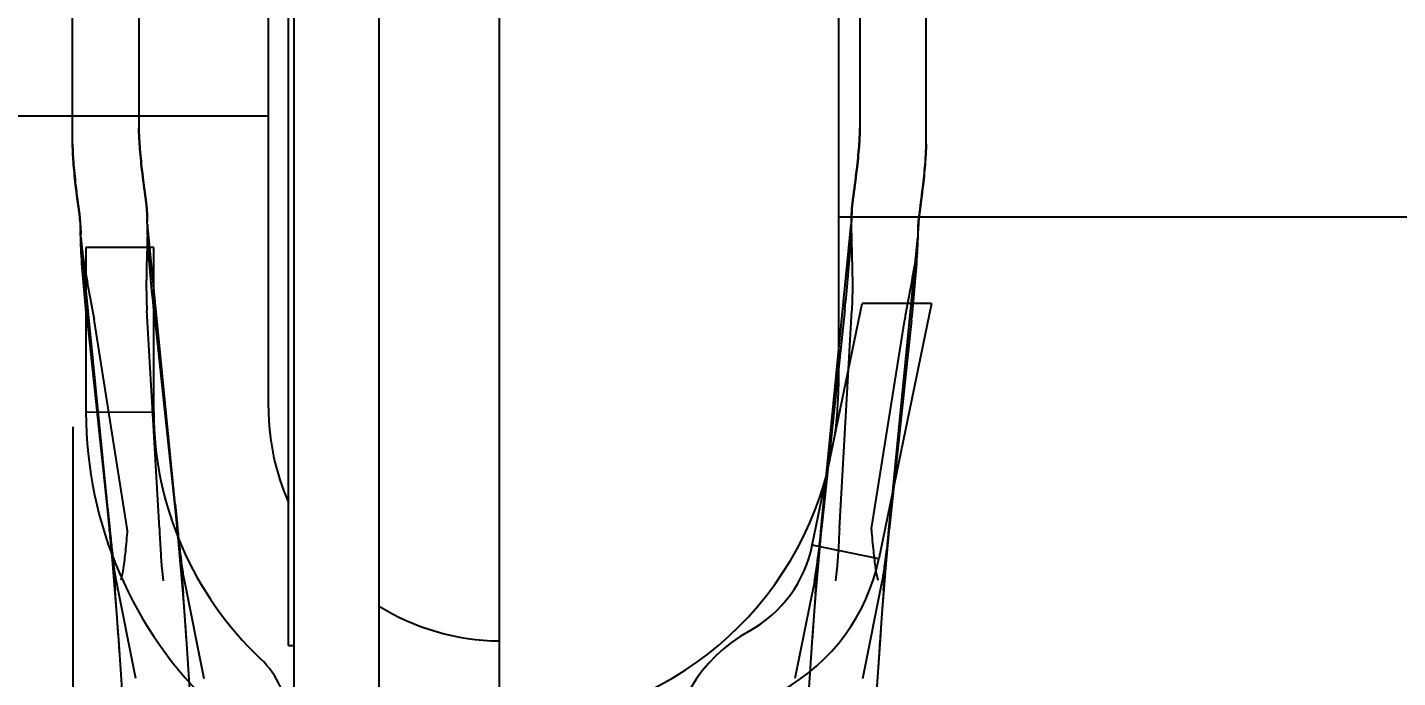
# Model space of a CAD drawing. Header units: millimetres. Extents: x 395 to 3386, y 0 to 2798.
# Drawn here: x 813.75 to 846.06, y 1956.58 to 1971.92 of the extents above; entities that cross this region are included whole.
import ezdxf

# ---------------------------------------------------------------- set-up
doc = ezdxf.new("R2010")
doc.units = ezdxf.units.MM
doc.header["$LTSCALE"] = 217.8
doc.header["$PDMODE"] = 3
doc.header["$PDSIZE"] = 8
doc.linetypes.add('DOT', pattern=[0.2, 0.1, -0.1])
doc.layers.get('0').update_dxf_attribs({"linetype": 'CONTINUOUS'})
doc.layers.get('Defpoints').update_dxf_attribs({"linetype": 'CONTINUOUS'})
doc.layers.add('02___PRT_ALL_AXES', color=7, linetype='CONTINUOUS')
doc.layers.add('MIXEDCOLOR', color=7, linetype='CONTINUOUS')
doc.styles.get("Standard").update_dxf_attribs({"font": 'taile.ttf'})
doc.dimstyles.new('DIMSTYLE_1', dxfattribs={"dimtxt": 23.333333, "dimasz": 23.333333, "dimexe": 1.5, "dimexo": 1, "dimgap": 0.875, "dimtad": 1, "dimdsep": 46, "dimtxsty": 'Standard', "dimblk": '_FILLED', "dimblk1": '_FILLED', "dimblk2": '_FILLED', "dimcen": 0.09, "dimazin": 2, "dimtp": 0.01, "dimtm": 0.01, "dimtfac": 1, "dimtofl": 0, "dimtmove": 0, "dimatfit": 3, "dimldrblk": '_FILLED', "dimfxl": 1, "dimtolj": 1, "dimarcsym": 0})

# ---------------------------------------------------------------- blocks, each defined once
blk = doc.blocks.new('_FILLED')
at = {"color": 0, "linetype": 'ByBlock'}
blk.add_solid([(0, 0), (-1, 0.2143), (-1, -0.2143)], dxfattribs=at)
blk = doc.blocks.new('*D113')
at = {"color": 0, "linetype": 'Continuous', "lineweight": -2}
for p, q in [((1525.614, 2046.239), (1525.614, 1644.014)), ((814.815, 1962.498), (814.815, 1644.014)), ((1502.28, 1645.514), (838.148, 1645.514))]:
    blk.add_line(p, q, dxfattribs=at)
at = {"layer": 'Defpoints', "color": 0}
for p in [(1525.614, 2047.239), (814.815, 1963.498), (814.815, 1645.514)]:
    blk.add_point(p, dxfattribs=at)
at = {"color": 0, "linetype": 'ByBlock', "lineweight": -2, "xscale": 23.3333333333, "yscale": 23.3333333333, "zscale": 23.3333333333, "rotation": 180}
blk.add_blockref('_FILLED', (814.815, 1645.514), dxfattribs=at)
at = {"color": 0, "linetype": 'ByBlock', "lineweight": -2, "xscale": 23.3333333333, "yscale": 23.3333333333, "zscale": 23.3333333333}
blk.add_blockref('_FILLED', (1525.614, 1645.514), dxfattribs=at)
at = {"color": 0, "insert": (1170.057, 1677.5), "char_height": 23.3333, "attachment_point": 2, "line_spacing_factor": 0.9}
blk.add_mtext('\\A1;710', dxfattribs=at)

msp = doc.modelspace()

# ---------------------------------------------------------------- linework, layer by layer
at = {"linetype": 'Continuous'}
for p, q in [((824.8729, 2062.8376), (824.8729, 1955.4461)), ((832.8729, 2062.84), (832.8729, 1963.4461)), ((819.4322, 1962.9461), (819.4322, 2053.836)), ((819.908, 1957.3361), (819.8792, 2053.8361)), ((850.8711, 1967.4461), (832.8703, 1967.4461)), ((815.1271, 1966.7262), (815.1271, 1962.8443)), ((816.7271, 1966.7262), (815.1271, 1966.7262)), ((816.7271, 1962.8462), (816.7271, 1966.7262)), ((832.257, 1959.7061), (833.4306, 1965.4029)), ((835.0642, 1965.4033), (833.4306, 1965.4029)), ((835.0642, 1965.4033), (833.8246, 1959.3855)), ((815.1271, 1962.8444), (816.7271, 1962.8463)), ((815.7776, 1959.1957), (815.7632, 1959.408)), ((815.7643, 1959.3995), (815.7776, 1959.1957)), ((833.8245, 1959.3853), (832.257, 1959.706)), ((832.3713, 1959.1147), (832.3917, 1959.4155)), ((832.3901, 1959.4031), (832.3713, 1959.1147)), ((833.99, 1959.3994), (833.9767, 1959.1956)), ((833.9888, 1959.3743), (833.9911, 1959.4079)), ((833.9767, 1959.1956), (833.9888, 1959.3743)), ((819.908, 1957.3361), (820.0322, 1957.3361))]:
    msp.add_line(p, q, dxfattribs=at)
at = {"linetype": 'DOT'}
msp.add_line((712.0238, 1969.8039), (819.4322, 1969.836), dxfattribs=at)
at = {"linetype": 'Continuous'}
for centre, radius, start, end in [((824.8729, 1963.4461), 8, 352.18006, 0), ((824.9322, 1962.9461), 5.5, 180, 203.97781), ((824.7542, 1962.8662), 9.6271, 180.13054, 226.68106), ((824.7542, 1962.8662), 8.0271, 180.14295, 226.68118), ((824.8729, 1963.4461), 8, 270, 345.86862), ((814.4594, 1959.2376), 1.3149, 7.07311, 7.44812), ((829.3169, 1960.3024), 3, 298.90781, 348.53588), ((833.7863, 1959.2318), 1.4067, 172.49509, 173.00308), ((835.2949, 1959.2375), 1.3149, 172.55184, 172.92685), ((829.3169, 1960.3024), 4.6, 298.90782, 348.50216), ((824.9322, 1962.9461), 5.5, 238.16355, 269.3813), ((832.5356, 1954.4735), 3.6586, 118.90782, 179.64487), ((817.8704, 1955.5662), 2.0067, 359.99995, 46.68057)]:
    msp.add_arc(centre, radius, start, end, dxfattribs=at)
at = {"layer": '02___PRT_ALL_AXES', "linetype": 'Continuous'}
for p, q in [((820.0322, 2053.8361), (820.0322, 1955.4461)), ((822.0322, 2053.8367), (822.0322, 1955.4461))]:
    msp.add_line(p, q, dxfattribs=at)
at = {"layer": 'MIXEDCOLOR', "linetype": 'Continuous'}
for p, q in [((814.8145, 1969.1591), (814.8145, 2169.7277)), ((834.9397, 1969.1593), (834.9397, 2169.7277)), ((816.3771, 2169.384), (816.3772, 1969.5363)), ((833.3771, 2169.3841), (833.3771, 1969.5364)), ((817.2959, 1960.0238), (816.5777, 1967.2777)), ((832.4584, 1960.0239), (833.1766, 1967.2778)), ((815.6962, 1960.0228), (815.01, 1966.9725)), ((834.0581, 1960.0227), (834.7443, 1966.9724)), ((815.0358, 1966.6893), (815.0652, 1966.4136)), ((834.6891, 1966.4135), (834.7185, 1966.6892)), ((816.8593, 1960.0969), (816.5661, 1965.2411)), ((816.7301, 1965.2559), (817.2814, 1960.0987)), ((833.0242, 1965.2558), (832.4729, 1960.0986)), ((832.895, 1960.097), (833.1882, 1965.2413)), ((815.1558, 1965.0123), (815.6851, 1960.063)), ((816.1016, 1960.0997), (815.319, 1965.0265)), ((833.6527, 1960.0996), (834.4353, 1965.0264)), ((834.5985, 1965.0124), (834.0692, 1960.0631)), ((815.76, 1959.4401), (815.8148, 1958.6382)), ((815.76, 1959.4401), (815.7645, 1959.4065)), ((815.7777, 1959.1952), (815.764, 1959.4014)), ((815.8148, 1958.6382), (815.7645, 1959.4065)), ((817.3587, 1959.4571), (817.4202, 1958.5573)), ((817.3587, 1959.4571), (817.3638, 1959.4186)), ((817.4202, 1958.5573), (817.3638, 1959.4187)), ((817.3831, 1959.114), (817.3638, 1959.4058)), ((832.3956, 1959.457), (832.3341, 1958.5572)), ((832.3341, 1958.5572), (832.3905, 1959.4186)), ((832.3711, 1959.1141), (832.3905, 1959.4059)), ((832.3956, 1959.457), (832.3905, 1959.4186)), ((833.9943, 1959.4402), (833.9395, 1958.6383)), ((833.9395, 1958.6383), (833.9898, 1959.4066)), ((833.9766, 1959.1951), (833.9903, 1959.4013)), ((833.9943, 1959.4402), (833.9898, 1959.4066)), ((816.306, 1956.5585), (815.8411, 1958.8832)), ((817.4404, 1958.8864), (817.906, 1956.5585)), ((832.3139, 1958.8865), (831.8483, 1956.5584)), ((833.4483, 1956.5584), (833.9132, 1958.8832)), ((815.866, 1957.8729), (815.8929, 1957.4753)), ((817.4675, 1957.849), (817.6567, 1955.0366)), ((815.8929, 1957.4753), (816.0162, 1955.6402)), ((815.8931, 1957.4639), (815.9128, 1957.1735))]:
    msp.add_line(p, q, dxfattribs=at)
for points in [[(815.5707, 1961.133), (815.6369, 1960.4954), (815.6977, 1959.8722), (815.7532, 1959.263), (815.8035, 1958.6685), (815.8487, 1958.089), (815.889, 1957.5238)], [(817.1629, 1961.2066), (817.2317, 1960.5444), (817.2948, 1959.8971), (817.3524, 1959.2646), (817.4046, 1958.6474), (817.4515, 1958.0458), (817.4933, 1957.4592)], [(832.261, 1957.4591), (832.3028, 1958.0457), (832.3497, 1958.6473), (832.4019, 1959.2645), (832.4595, 1959.897), (832.5226, 1960.5443), (832.5913, 1961.2065)], [(833.8653, 1957.5239), (833.9056, 1958.0891), (833.9508, 1958.6686), (834.0011, 1959.2631), (834.0566, 1959.8723), (834.1174, 1960.4955), (834.1836, 1961.1331)], [(815.6387, 1960.6045), (815.6826, 1960.1492), (815.7234, 1959.7017), (815.7613, 1959.2621), (815.7963, 1958.8306), (815.8284, 1958.4074), (815.8578, 1957.9922)], [(817.2311, 1960.6777), (817.2774, 1960.1982), (817.3205, 1959.7271), (817.3604, 1959.2644), (817.3973, 1958.8103), (817.4312, 1958.365), (817.462, 1957.9283)], [(832.2923, 1957.9284), (832.3231, 1958.3651), (832.357, 1958.8104), (832.3938, 1959.2645), (832.4338, 1959.7272), (832.4769, 1960.1982), (832.5232, 1960.6778)], [(833.8965, 1957.9921), (833.9258, 1958.4073), (833.958, 1958.8305), (833.993, 1959.262), (834.0309, 1959.7016), (834.0717, 1960.1491), (834.1155, 1960.6044)], [(816.103, 1960.0646), (816.1033, 1960.0686), (816.1034, 1960.0725), (816.1035, 1960.0764), (816.1034, 1960.0803), (816.1032, 1960.0842), (816.103, 1960.0881), (816.1026, 1960.092), (816.1021, 1960.0958), (816.1016, 1960.0997)], [(833.6513, 1960.0645), (833.651, 1960.0685), (833.6509, 1960.0724), (833.6508, 1960.0763), (833.6509, 1960.0802), (833.6511, 1960.0841), (833.6513, 1960.088), (833.6517, 1960.0919), (833.6521, 1960.0957), (833.6527, 1960.0996)], [(832.0976, 1955.0365), (832.2643, 1957.5179), (832.2868, 1957.8491)], [(833.8016, 1956.5905), (833.8614, 1957.4752), (833.8883, 1957.8728)], [(833.6948, 1954.996), (833.8415, 1957.1736), (833.8612, 1957.464)]]:
    msp.add_lwpolyline(points, dxfattribs=at)
for points, knots in [([(816.5389, 1967.8701), (816.5063, 1968.101), (816.4513, 1968.5172), (816.3951, 1969.0745), (816.3772, 1969.4014), (816.3772, 1969.5418)], [0, 0, 0, 0, 0.4162735, 0.749345, 1, 1, 1, 1]), ([(816.3772, 1969.5363), (816.3772, 1969.3958), (816.3951, 1969.0685), (816.4516, 1968.51), (816.5067, 1968.0927), (816.5395, 1967.861)], [0, 0, 0, 0, 0.2502514, 0.5832331, 1, 1, 1, 1]), ([(833.3771, 1969.5364), (833.3771, 1969.3959), (833.3592, 1969.0686), (833.3027, 1968.5101), (833.2476, 1968.0928), (833.2148, 1967.8612)], [0, 0, 0, 0, 0.2502524, 0.5832341, 1, 1, 1, 1]), ([(833.2153, 1967.87), (833.248, 1968.1008), (833.303, 1968.5171), (833.3592, 1969.0744), (833.3771, 1969.4013), (833.3771, 1969.5417)], [0, 0, 0, 0, 0.4162745, 0.749346, 1, 1, 1, 1]), ([(814.8145, 1969.1649), (814.8146, 1969.0267), (814.832, 1968.7052), (814.8872, 1968.1571), (814.9411, 1967.7478), (814.9731, 1967.5207)], [0, 0, 0, 0, 0.2507719, 0.5837448, 1, 1, 1, 1]), ([(814.9686, 1967.5479), (814.9374, 1967.7701), (814.8851, 1968.1708), (814.8315, 1968.708), (814.8146, 1969.0234), (814.8145, 1969.1591)], [0, 0, 0, 0, 0.4155308, 0.7485962, 1, 1, 1, 1]), ([(834.9397, 1969.1647), (834.9397, 1969.0266), (834.9223, 1968.7051), (834.8671, 1968.1569), (834.8132, 1967.7476), (834.7812, 1967.5206)], [0, 0, 0, 0, 0.2507709, 0.5837437, 1, 1, 1, 1]), ([(834.7857, 1967.548), (834.8168, 1967.7702), (834.8692, 1968.171), (834.9228, 1968.7081), (834.9397, 1969.0235), (834.9397, 1969.1593)], [0, 0, 0, 0, 0.4155297, 0.7485952, 1, 1, 1, 1]), ([(816.5389, 1967.8701), (816.5456, 1967.8228), (816.557, 1967.7256), (816.568, 1967.5753), (816.5714, 1967.4724), (816.5723, 1967.4196)], [0, 0, 0, 0, 0.3167649, 0.649767, 1, 1, 1, 1]), ([(816.5721, 1967.4508), (816.5709, 1967.4987), (816.567, 1967.5922), (816.5562, 1967.729), (816.5457, 1967.8178), (816.5395, 1967.861)], [0, 0, 0, 0, 0.348806, 0.6818568, 1, 1, 1, 1]), ([(833.2153, 1967.87), (833.2086, 1967.8227), (833.1973, 1967.7254), (833.1863, 1967.5752), (833.1829, 1967.4723), (833.182, 1967.4195)], [0, 0, 0, 0, 0.3167648, 0.6497669, 1, 1, 1, 1]), ([(833.1822, 1967.451), (833.1834, 1967.4988), (833.1873, 1967.5923), (833.1981, 1967.7292), (833.2086, 1967.8179), (833.2148, 1967.8612)], [0, 0, 0, 0, 0.3488059, 0.6818567, 1, 1, 1, 1]), ([(814.9686, 1967.5479), (814.9747, 1967.5041), (814.9852, 1967.414), (814.9954, 1967.275), (814.9987, 1967.18), (814.9996, 1967.1313)], [0, 0, 0, 0, 0.3174962, 0.6505211, 1, 1, 1, 1]), ([(815.0042, 1967.138), (815.0029, 1967.1826), (814.999, 1967.2697), (814.9887, 1967.3974), (814.9788, 1967.4803), (814.9731, 1967.5207)], [0, 0, 0, 0, 0.3480201, 0.6810947, 1, 1, 1, 1]), ([(834.7501, 1967.1379), (834.7514, 1967.1825), (834.7553, 1967.2696), (834.7655, 1967.3972), (834.7754, 1967.4801), (834.7812, 1967.5206)], [0, 0, 0, 0, 0.3480202, 0.6810948, 1, 1, 1, 1]), ([(834.7857, 1967.548), (834.7796, 1967.5042), (834.7691, 1967.4142), (834.7589, 1967.2752), (834.7556, 1967.1801), (834.7547, 1967.1314)], [0, 0, 0, 0, 0.3174963, 0.6505212, 1, 1, 1, 1]), ([(816.5777, 1967.2777), (816.5784, 1967.053), (816.567, 1966.6001), (816.547, 1965.9208), (816.5533, 1965.4655), (816.5662, 1965.2391)], [0, 0, 0, 0, 0.3306141, 0.6664464, 1, 1, 1, 1]), ([(816.7303, 1965.2542), (816.7044, 1965.4958), (816.6556, 1965.9787), (816.5977, 1966.7004), (816.5761, 1967.1811), (816.5723, 1967.4196)], [0, 0, 0, 0, 0.3355689, 0.6704943, 1, 1, 1, 1]), ([(833.024, 1965.2541), (833.0499, 1965.4956), (833.0987, 1965.9786), (833.1566, 1966.7003), (833.1781, 1967.181), (833.182, 1967.4195)], [0, 0, 0, 0, 0.3355691, 0.6704945, 1, 1, 1, 1]), ([(833.1766, 1967.2778), (833.1759, 1967.0531), (833.1873, 1966.6002), (833.2072, 1965.9209), (833.2009, 1965.4656), (833.188, 1965.2393)], [0, 0, 0, 0, 0.3306144, 0.6664466, 1, 1, 1, 1]), ([(815.1555, 1965.0149), (815.1301, 1965.2518), (815.0822, 1965.7246), (815.0253, 1966.43), (815.0037, 1966.899), (814.9996, 1967.1313)], [0, 0, 0, 0, 0.3367008, 0.6716383, 1, 1, 1, 1]), ([(815.01, 1966.9725), (815.0239, 1966.7622), (815.0781, 1966.3344), (815.2, 1965.6896), (815.2832, 1965.2518), (815.3187, 1965.0288)], [0, 0, 0, 0, 0.3211708, 0.6559717, 1, 1, 1, 1]), ([(834.7443, 1966.9724), (834.7304, 1966.7621), (834.6762, 1966.3342), (834.5543, 1965.6895), (834.471, 1965.2517), (834.4356, 1965.0287)], [0, 0, 0, 0, 0.3211705, 0.6559714, 1, 1, 1, 1]), ([(834.5988, 1965.015), (834.6241, 1965.2519), (834.6721, 1965.7247), (834.729, 1966.4301), (834.7506, 1966.8991), (834.7547, 1967.1314)], [0, 0, 0, 0, 0.3367005, 0.671638, 1, 1, 1, 1]), ([(815.76, 1959.4401), (815.7503, 1959.507), (815.7323, 1959.6435), (815.708, 1959.8513), (815.6927, 1959.992), (815.6851, 1960.0631)], [0, 0, 0, 0, 0.3232796, 0.6580158, 1, 1, 1, 1]), ([(816.103, 1960.0648), (816.0899, 1959.8958), (816.0634, 1959.5924), (816.0153, 1959.1965), (815.9766, 1958.9699), (815.9534, 1958.8784)], [0, 0, 0, 0, 0.4249368, 0.7632084, 1, 1, 1, 1]), ([(816.8594, 1960.0941), (816.867, 1959.9193), (816.8836, 1959.6057), (816.912, 1959.1964), (816.9362, 1958.9623), (816.9498, 1958.8669)], [0, 0, 0, 0, 0.4265296, 0.7652155, 1, 1, 1, 1]), ([(817.3587, 1959.4571), (817.3486, 1959.5261), (817.33, 1959.6668), (817.305, 1959.8806), (817.2892, 1960.0252), (817.2814, 1960.0982)], [0, 0, 0, 0, 0.324183, 0.6589313, 1, 1, 1, 1]), ([(832.3956, 1959.457), (832.4057, 1959.5261), (832.4243, 1959.6667), (832.4493, 1959.8805), (832.4651, 1960.0251), (832.4729, 1960.0981)], [0, 0, 0, 0, 0.3241827, 0.6589311, 1, 1, 1, 1]), ([(832.8949, 1960.0942), (832.8873, 1959.9194), (832.8706, 1959.6058), (832.8422, 1959.1965), (832.8181, 1958.9624), (832.8044, 1958.867)], [0, 0, 0, 0, 0.4265286, 0.7652145, 1, 1, 1, 1]), ([(833.6513, 1960.0647), (833.6644, 1959.8957), (833.6909, 1959.5923), (833.739, 1959.1964), (833.7777, 1958.9699), (833.8009, 1958.8783)], [0, 0, 0, 0, 0.4249378, 0.7632093, 1, 1, 1, 1]), ([(833.9943, 1959.4402), (834.004, 1959.5071), (834.022, 1959.6436), (834.0462, 1959.8514), (834.0616, 1959.9921), (834.0692, 1960.0632)], [0, 0, 0, 0, 0.3232799, 0.658016, 1, 1, 1, 1]), ([(815.6962, 1960.0228), (815.7032, 1959.9522), (815.717, 1959.813), (815.7388, 1959.6072), (815.7548, 1959.4722), (815.7635, 1959.4057)], [0, 0, 0, 0, 0.342647, 0.6761622, 1, 1, 1, 1]), ([(817.2959, 1960.0238), (817.3028, 1959.9541), (817.3165, 1959.8165), (817.3383, 1959.6125), (817.3542, 1959.4783), (817.363, 1959.412)], [0, 0, 0, 0, 0.3412816, 0.6741918, 1, 1, 1, 1]), ([(832.4584, 1960.0239), (832.4515, 1959.9542), (832.4378, 1959.8166), (832.416, 1959.6126), (832.4001, 1959.4784), (832.3913, 1959.4121)], [0, 0, 0, 0, 0.3412813, 0.6741915, 1, 1, 1, 1]), ([(834.0581, 1960.0227), (834.0511, 1959.9521), (834.0372, 1959.8129), (834.0155, 1959.6071), (833.9994, 1959.4721), (833.9908, 1959.4056)], [0, 0, 0, 0, 0.3426473, 0.6761625, 1, 1, 1, 1]), ([(815.8411, 1958.8832), (815.8319, 1958.9279), (815.8147, 1959.0301), (815.7883, 1959.209), (815.7714, 1959.3432), (815.7617, 1959.4198)], [0, 0, 0, 0, 0.2523121, 0.5728743, 1, 1, 1, 1]), ([(815.8425, 1958.8757), (815.8329, 1958.9238), (815.8147, 1959.0316), (815.7893, 1959.2087), (815.7729, 1959.3375), (815.7645, 1959.4065)], [0, 0, 0, 0, 0.2738382, 0.6114594, 1, 1, 1, 1]), ([(817.4444, 1958.8664), (817.4345, 1958.916), (817.4157, 1959.0275), (817.3895, 1959.2117), (817.3726, 1959.3462), (817.3638, 1959.4187)], [0, 0, 0, 0, 0.2714447, 0.6079026, 1, 1, 1, 1]), ([(817.3638, 1959.4058), (817.3722, 1959.3374), (817.3883, 1959.2109), (817.4133, 1959.0377), (817.4311, 1958.933), (817.4404, 1958.8864)], [0, 0, 0, 0, 0.3937662, 0.7282283, 1, 1, 1, 1]), ([(832.3099, 1958.8664), (832.3198, 1958.9159), (832.3386, 1959.0274), (832.3648, 1959.2116), (832.3817, 1959.3461), (832.3905, 1959.4186)], [0, 0, 0, 0, 0.2714439, 0.6079018, 1, 1, 1, 1]), ([(832.3905, 1959.4059), (832.3821, 1959.3375), (832.366, 1959.211), (832.341, 1959.0378), (832.3232, 1958.9331), (832.3139, 1958.8865)], [0, 0, 0, 0, 0.3937654, 0.7282274, 1, 1, 1, 1]), ([(833.9117, 1958.8758), (833.9214, 1958.9239), (833.9396, 1959.0317), (833.965, 1959.2088), (833.9814, 1959.3376), (833.9898, 1959.4066)], [0, 0, 0, 0, 0.2738391, 0.6114602, 1, 1, 1, 1]), ([(833.9132, 1958.8832), (833.9224, 1958.9279), (833.9396, 1959.03), (833.966, 1959.2089), (833.9829, 1959.3431), (833.9925, 1959.4197)], [0, 0, 0, 0, 0.2523113, 0.5728734, 1, 1, 1, 1])]:
    msp.add_open_spline(points, degree=3, knots=knots, dxfattribs=at)
for points in [[(816.5721, 1967.4508), (816.5731, 1967.4126), (816.5741, 1967.3744), (816.5755, 1967.3362)], [(833.1822, 1967.451), (833.1812, 1967.4128), (833.1802, 1967.3745), (833.1787, 1967.3364)], [(815.0042, 1967.138), (815.0053, 1967.1015), (815.0063, 1967.065), (815.0078, 1967.0285)], [(834.7501, 1967.1379), (834.749, 1967.1014), (834.7479, 1967.0649), (834.7464, 1967.0283)]]:
    msp.add_open_spline(points, degree=3, dxfattribs=at)

# ---------------------------------------------------------------- dimensions: what is measured, and where the dimension line sits
at = {"linetype": 'Continuous'}
dim = msp.add_linear_dim(base=(814.8145, 1645.514), p1=(1525.6138, 2047.2394), p2=(814.8145, 1963.4982), angle=180, text='710', dimstyle='DIMSTYLE_1', dxfattribs=at)
dim.commit()
dim.dimension.update_dxf_attribs({"geometry": '*D113', "text_midpoint": (1170.0568, 1645.514), "dimtype": 160})

doc.saveas('drawing.dxf')
